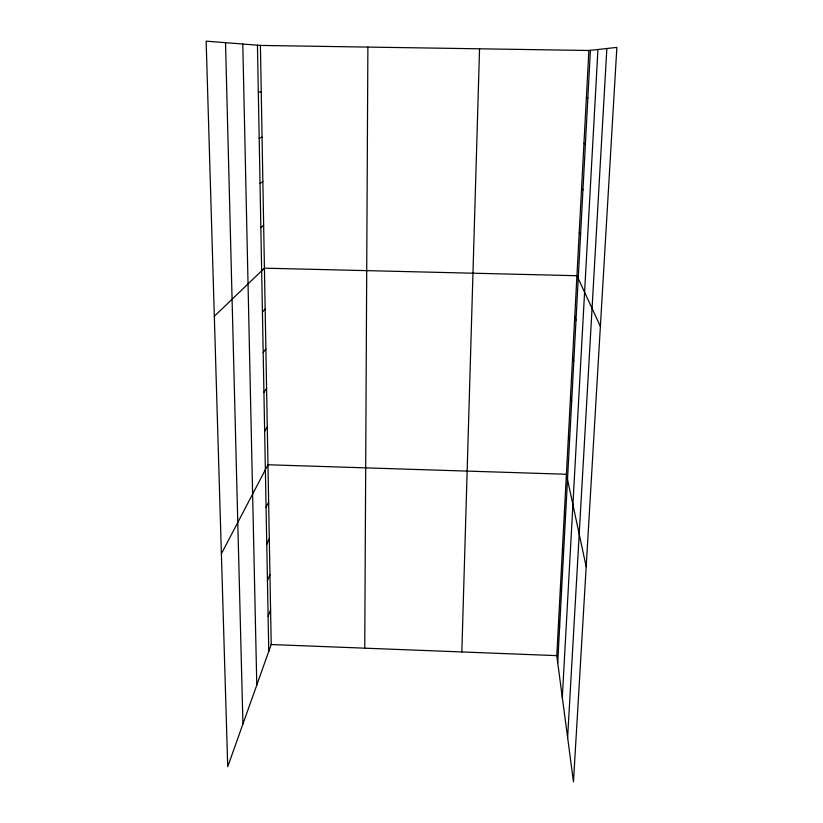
<?xml version="1.0" encoding="UTF-8"?>
<svg xmlns="http://www.w3.org/2000/svg" width="823" height="823" viewBox="0 0 823 823"><rect width="100%" height="100%" fill="white"/><g stroke="black" fill="none" stroke-linecap="round" stroke-linejoin="round"><path stroke-width="1.23" d="M364.743 648.174L367.881 47.086M461.837 651.95L479.552 48.804M556.78 655.643L588.887 50.481L616.859 47.415L573.477 781.85L556.78 655.643L271.209 644.532L227.724 766.717L206.141 41.15L260.407 45.43L588.887 50.481M557.716 662.721L590.41 50.316M562.304 697.42L597.94 49.493M567.623 737.634L606.849 48.516M268.113 616.345L270.582 609.822M267.444 580.657L269.944 574.495M266.765 544.332L269.296 538.561M266.076 507.359L268.637 501.989M221.387 553.797L267.969 464.758L566.399 474.254L586.182 566.718M264.656 431.396L267.29 426.859M263.926 392.365L266.59 388.261M263.185 352.604L265.88 348.973M262.424 312.102L265.16 308.944M214.33 316.31L264.42 268.164L576.933 275.715L600.379 326.381M260.85 227.477L263.648 225.348M260.027 183.272L262.866 181.698M259.183 138.171L262.064 137.174M258.319 92.155L261.241 91.754M586.398 97.361L587.869 97.834M583.96 143.295L585.39 144.375M581.573 188.313L582.951 189.99M579.227 232.436L580.565 234.689M574.752 316.906L575.997 320.209M572.602 357.347L573.816 361.132M570.504 397.036L571.676 401.285M568.436 435.995L569.567 440.706M564.413 511.834L565.473 517.4M562.448 548.746L563.488 554.712M560.525 584.999L561.523 591.356M558.632 620.635L559.609 627.352M225.523 42.673L242.929 723.983M242.795 44.041L256.786 685.045M257.445 45.193L268.761 651.405M260.407 45.43L271.209 644.532"/></g></svg>
